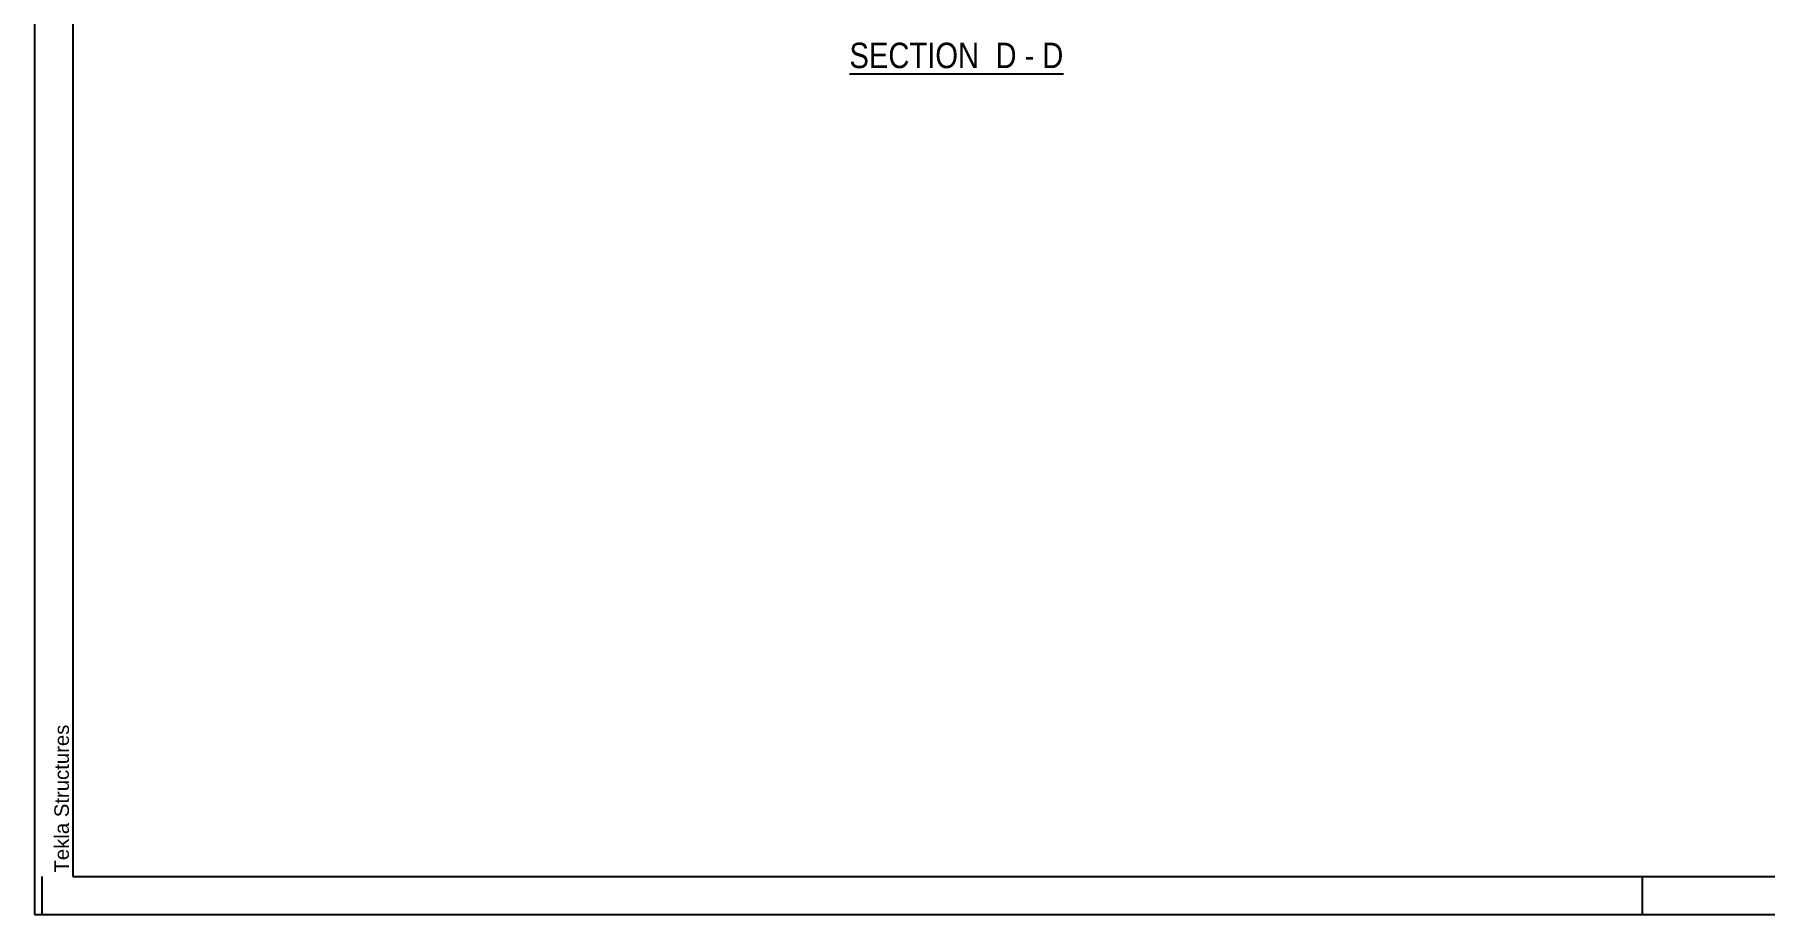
# Model space of a CAD drawing. Header units: millimetres. Extents: x -123 to 718, y -437 to 157.
# Drawn here: x -122.5 to 104.5, y -437.3 to -321.7 of the extents above; entities that cross this region are included whole.
import ezdxf

# ---------------------------------------------------------------- set-up
doc = ezdxf.new("R2010")
doc.units = ezdxf.units.MM
doc.styles.add('Arial', font='ARIAL.TTF', dxfattribs={"height": 0.2})
doc.styles.add('Arial Narrow', font='ARIALN.TTF', dxfattribs={"height": 0.2})

# ---------------------------------------------------------------- blocks, each defined once
blk = doc.blocks.new('Unknown-232816598-1133')
at = {"color": 5, "linetype": 'Continuous'}
for p, q in [((-122.5, 156.71), (-122.5, -437.29)), ((-117.5, 151.71), (-117.5, -432.29)), ((-121.5, -437.29), (-121.5, -432.29)), ((-117.5, -432.29), (713.5, -432.29)), ((88.5, -437.29), (88.5, -432.29)), ((-122.5, -437.29), (718.5, -437.29))]:
    blk.add_line(p, q, dxfattribs=at)
at = {"color": 174, "linetype": 'Continuous', "style": 'Arial'}
blk.add_text('Tekla Structures', height=1.9102, rotation=90, dxfattribs=at).set_placement((-118, -431.79))
blk = doc.blocks.new('Unknown-232816598-14 - 2131')
at = {"color": 6, "linetype": 'Continuous'}
blk.add_line((-15.56, -326.9), (12.51, -326.9), dxfattribs=at)
at = {"color": 0, "linetype": 'Continuous'}
blk.add_wipeout([(2.55, -326.15), (2.55, -322.65), (-15.56, -322.65), (-15.56, -326.15)], dxfattribs=at)
at = {"color": 7, "linetype": 'Continuous', "style": 'Arial Narrow'}
blk.add_text('SECTION ', height=3.34, dxfattribs=at).set_placement((-15.56, -326.15))
at = {"color": 0, "linetype": 'Continuous'}
blk.add_wipeout([(6.37, -326.15), (6.37, -322.65), (3.6, -322.65), (3.6, -326.15)], dxfattribs=at)
at = {"color": 7, "linetype": 'Continuous', "style": 'Arial Narrow'}
blk.add_text('D', height=3.34, dxfattribs=at).set_placement((3.6, -326.15))
at = {"color": 0, "linetype": 'Continuous'}
blk.add_wipeout([(8.69, -326.15), (8.69, -322.65), (7.42, -322.65), (7.42, -326.15)], dxfattribs=at)
at = {"color": 7, "linetype": 'Continuous', "style": 'Arial Narrow'}
blk.add_text('-', height=3.34, dxfattribs=at).set_placement((7.42, -326.15))
at = {"color": 0, "linetype": 'Continuous'}
blk.add_wipeout([(12.51, -326.15), (12.51, -322.65), (9.74, -322.65), (9.74, -326.15)], dxfattribs=at)
at = {"color": 7, "linetype": 'Continuous', "style": 'Arial Narrow'}
blk.add_text('D', height=3.34, dxfattribs=at).set_placement((9.74, -326.15))

msp = doc.modelspace()

# ---------------------------------------------------------------- block references
msp.add_blockref('Unknown-232816598-1133', (0, 0))

# ---------------------------------------------------------------- next in the draw order: block references
msp.add_blockref('Unknown-232816598-14 - 2131', (0, 0))

doc.saveas('drawing.dxf')
